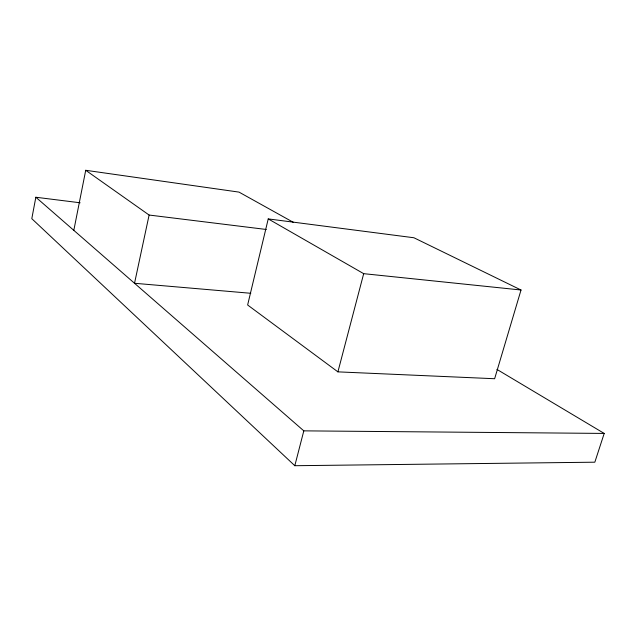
<?xml version="1.0" encoding="UTF-8"?>
<svg xmlns="http://www.w3.org/2000/svg" width="636" height="636" viewBox="0 0 636 636"><rect width="100%" height="100%" fill="white"/><g stroke="black" fill="none" stroke-linecap="round" stroke-linejoin="round"><path stroke-width="0.95" d="M80.12 202.781L35.847 197.239L31.8 218.681L294.81 465.711L594.835 462.197L604.2 433.426L496.923 369.397M73.816 230.335L85.725 170.289L239.017 192.112L293.371 222.354M85.725 170.289L149.11 215.04L134.53 283.274L250.783 293.283M268.233 218.903L247.635 304.994L337.907 371.861L494.633 378.73L521.027 290.008L413.909 237.753L268.233 218.903L363.689 273.671L521.027 290.008M294.81 465.711L303.809 430.858L35.847 197.239M337.907 371.861L363.689 273.671M303.809 430.858L604.2 433.426M149.11 215.04L266.317 229.477"/></g></svg>
